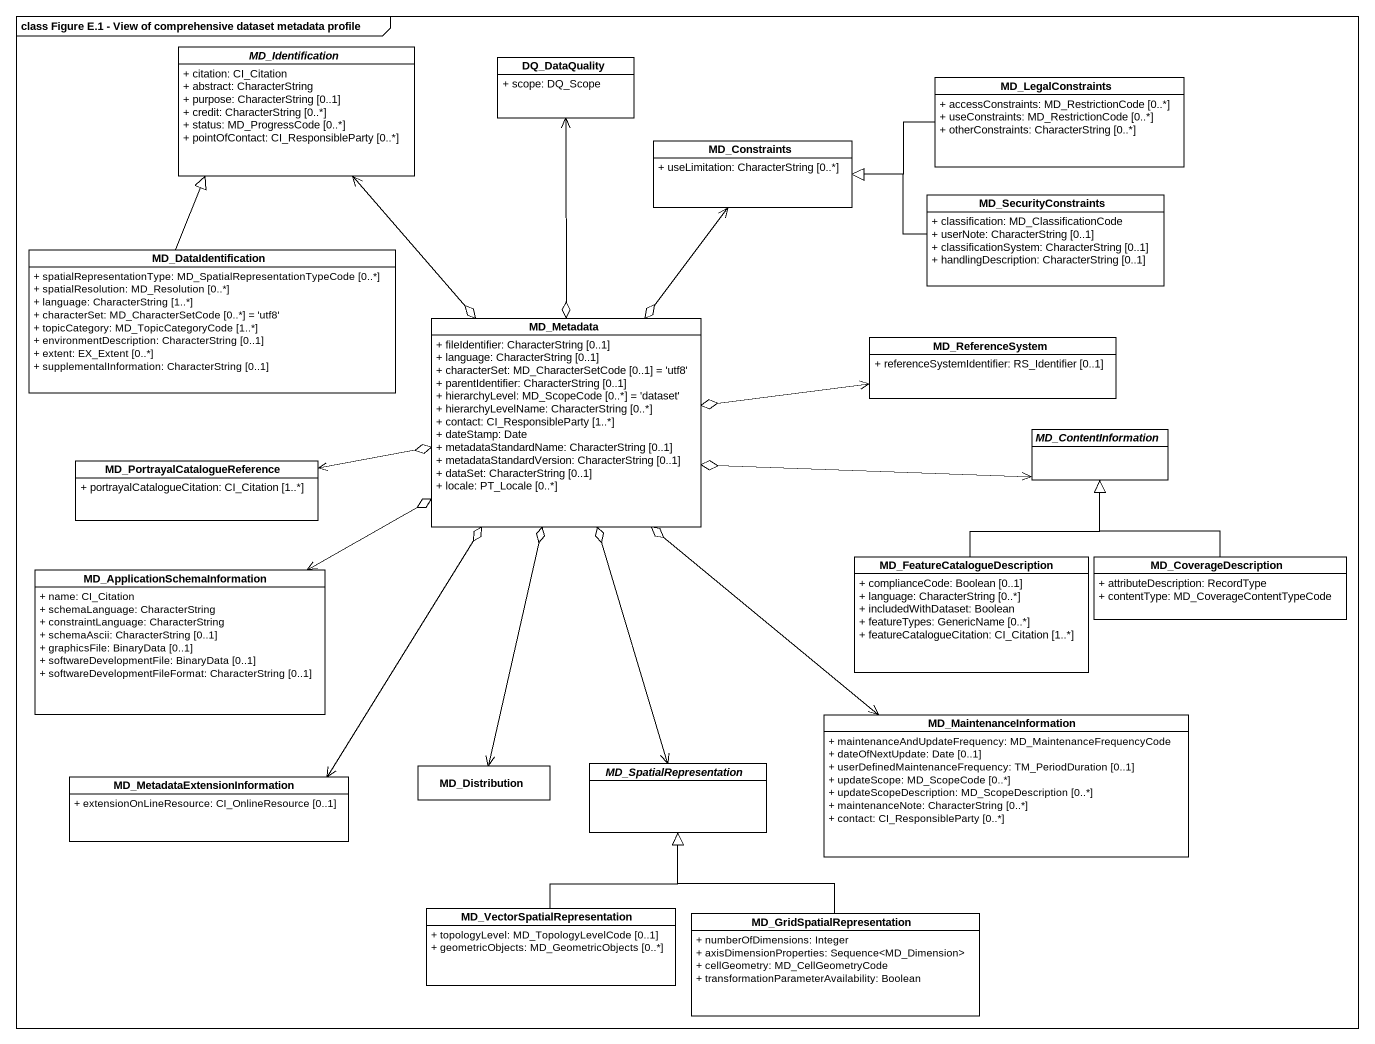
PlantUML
@startuml
mainframe class Figure E.1 - View of comprehensive dataset metadata profile
hide circle
hide empty members
skinparam classAttributeIconSize 0
abstract class MD_Identification {
  + citation: CI_Citation
  + abstract: CharacterString
  + purpose: CharacterString [0..1]
  + credit: CharacterString [0..*]
  + status: MD_ProgressCode [0..*]
  + pointOfContact: CI_ResponsibleParty [0..*]
}
class DQ_DataQuality {
  + scope: DQ_Scope
}
class MD_LegalConstraints {
  + accessConstraints: MD_RestrictionCode [0..*]
  + useConstraints: MD_RestrictionCode [0..*]
  + otherConstraints: CharacterString [0..*]
}
class MD_Constraints {
  + useLimitation: CharacterString [0..*]
}
class MD_SecurityConstraints {
  + classification: MD_ClassificationCode
  + userNote: CharacterString [0..1]
  + classificationSystem: CharacterString [0..1]
  + handlingDescription: CharacterString [0..1]
}
class MD_DataIdentification {
  + spatialRepresentationType: MD_SpatialRepresentationTypeCode [0..*]
  + spatialResolution: MD_Resolution [0..*]
  + language: CharacterString [1..*]
  + characterSet: MD_CharacterSetCode [0..*] = 'utf8'
  + topicCategory: MD_TopicCategoryCode [1..*]
  + environmentDescription: CharacterString [0..1]
  + extent: EX_Extent [0..*]
  + supplementalInformation: CharacterString [0..1]
}
class MD_Metadata {
  + fileIdentifier: CharacterString [0..1]
  + language: CharacterString [0..1]
  + characterSet: MD_CharacterSetCode [0..1] = 'utf8'
  + parentIdentifier: CharacterString [0..1]
  + hierarchyLevel: MD_ScopeCode [0..*] = 'dataset'
  + hierarchyLevelName: CharacterString [0..*]
  + contact: CI_ResponsibleParty [1..*]
  + dateStamp: Date
  + metadataStandardName: CharacterString [0..1]
  + metadataStandardVersion: CharacterString [0..1]
  + dataSet: CharacterString [0..1]
  + locale: PT_Locale [0..*]
}
class MD_ReferenceSystem {
  + referenceSystemIdentifier: RS_Identifier [0..1]
}
class "MD_PortrayalCatalogueReference" as MD_PortrayalCatalogueReferen {
  + portrayalCatalogueCitation: CI_Citation [1..*]
}
abstract class MD_ContentInformation
class "MD_FeatureCatalogueDescription" as MD_FeatureCatalogueDescripti {
  + complianceCode: Boolean [0..1]
  + language: CharacterString [0..*]
  + includedWithDataset: Boolean
  + featureTypes: GenericName [0..*]
  + featureCatalogueCitation: CI_Citation [1..*]
}
class MD_CoverageDescription {
  + attributeDescription: RecordType
  + contentType: MD_CoverageContentTypeCode
}
class "MD_ApplicationSchemaInformation" as MD_ApplicationSchemaInformat {
  + name: CI_Citation
  + schemaLanguage: CharacterString
  + constraintLanguage: CharacterString
  + schemaAscii: CharacterString [0..1]
  + graphicsFile: BinaryData [0..1]
  + softwareDevelopmentFile: BinaryData [0..1]
  + softwareDevelopmentFileFormat: CharacterString [0..1]
}
class MD_MaintenanceInformation {
  + maintenanceAndUpdateFrequency: MD_MaintenanceFrequencyCode
  + dateOfNextUpdate: Date [0..1]
  + userDefinedMaintenanceFrequency: TM_PeriodDuration [0..1]
  + updateScope: MD_ScopeCode [0..*]
  + updateScopeDescription: MD_ScopeDescription [0..*]
  + maintenanceNote: CharacterString [0..*]
  + contact: CI_ResponsibleParty [0..*]
}
class "MD_MetadataExtensionInformation" as MD_MetadataExtensionInformat {
  + extensionOnLineResource: CI_OnlineResource [0..1]
}
class MD_Distribution
abstract class MD_SpatialRepresentation
class "MD_VectorSpatialRepresentation" as MD_VectorSpatialRepresentati {
  + topologyLevel: MD_TopologyLevelCode [0..1]
  + geometricObjects: MD_GeometricObjects [0..*]
}
class MD_GridSpatialRepresentation {
  + numberOfDimensions: Integer
  + axisDimensionProperties: Sequence<MD_Dimension>
  + cellGeometry: MD_CellGeometryCode
  + transformationParameterAvailability: Boolean
}
MD_Identification <--o MD_Metadata
DQ_DataQuality <--o MD_Metadata
MD_LegalConstraints -left-|> MD_Constraints
MD_Constraints <--o MD_Metadata
MD_SecurityConstraints -left-|> MD_Constraints
MD_DataIdentification -up-|> MD_Identification
MD_Metadata o-right-> MD_ReferenceSystem
MD_Metadata o-left-> MD_PortrayalCatalogueReferen
MD_Metadata o-right-> MD_ContentInformation
MD_Metadata o--> MD_MetadataExtensionInformat
MD_Metadata o--> MD_Distribution
MD_FeatureCatalogueDescripti -up-|> MD_ContentInformation
MD_CoverageDescription -up-|> MD_ContentInformation
MD_ApplicationSchemaInformat <-right-o MD_Metadata
MD_MaintenanceInformation <-up-o MD_Metadata
MD_SpatialRepresentation <-up-o MD_Metadata
MD_VectorSpatialRepresentati -up-|> MD_SpatialRepresentation
MD_GridSpatialRepresentation -up-|> MD_SpatialRepresentation
@enduml
